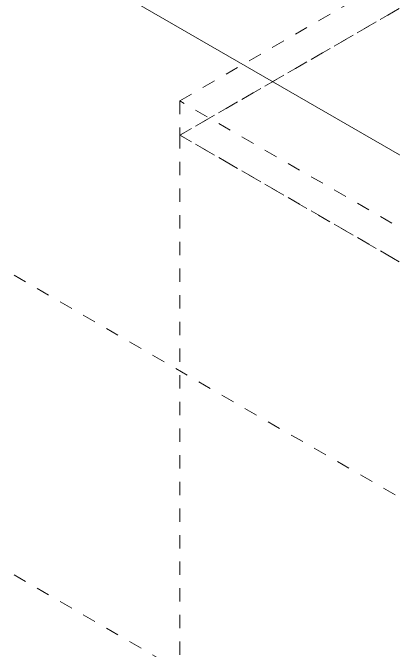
# Model space of a CAD drawing. Header units: inches. Extents: x -13 to 609, y -6 to 131.
# Drawn here: x 146.27 to 149.123, y 56.076 to 60.86 of the extents above; entities that cross this region are included whole.
import ezdxf

# ---------------------------------------------------------------- set-up
doc = ezdxf.new("R2010")
doc.units = ezdxf.units.IN
doc.linetypes.add('HIDDEN', pattern=[1.905, 1.27, -0.635])
doc.layers.add('ZANO_R', color=7, linetype='Continuous', lineweight=0)
doc.layers.add('ZANO_R_przerywana', color=250, linetype='HIDDEN', lineweight=0)

msp = doc.modelspace()

# ---------------------------------------------------------------- linework, layer by layer
at = {"layer": 'ZANO_R'}
msp.add_line((140.5636, 64.76321), (154.48303, 56.72683), dxfattribs=at)
at = {"layer": 'ZANO_R_przerywana', "ltscale": 0.05}
for p, q in [((147.52332, 60.19832), (154.48264, 64.21674)), ((154.48224, 63.95957), (147.52292, 59.94115)), ((147.52332, 59.94115), (154.48264, 63.95957)), ((140.5636, 62.19157), (154.48303, 54.15518)), ((147.52332, 60.19832), (147.52332, 59.94115)), ((154.48342, 56.18035), (147.52332, 60.19832)), ((140.5636, 59.94138), (154.48303, 51.905)), ((147.52292, 59.94115), (154.48303, 55.92319)), ((147.52292, 59.94115), (147.52292, 55.92341)), ((154.48342, 55.92319), (147.52332, 59.94115))]:
    msp.add_line(p, q, dxfattribs=at)

doc.saveas('drawing.dxf')
